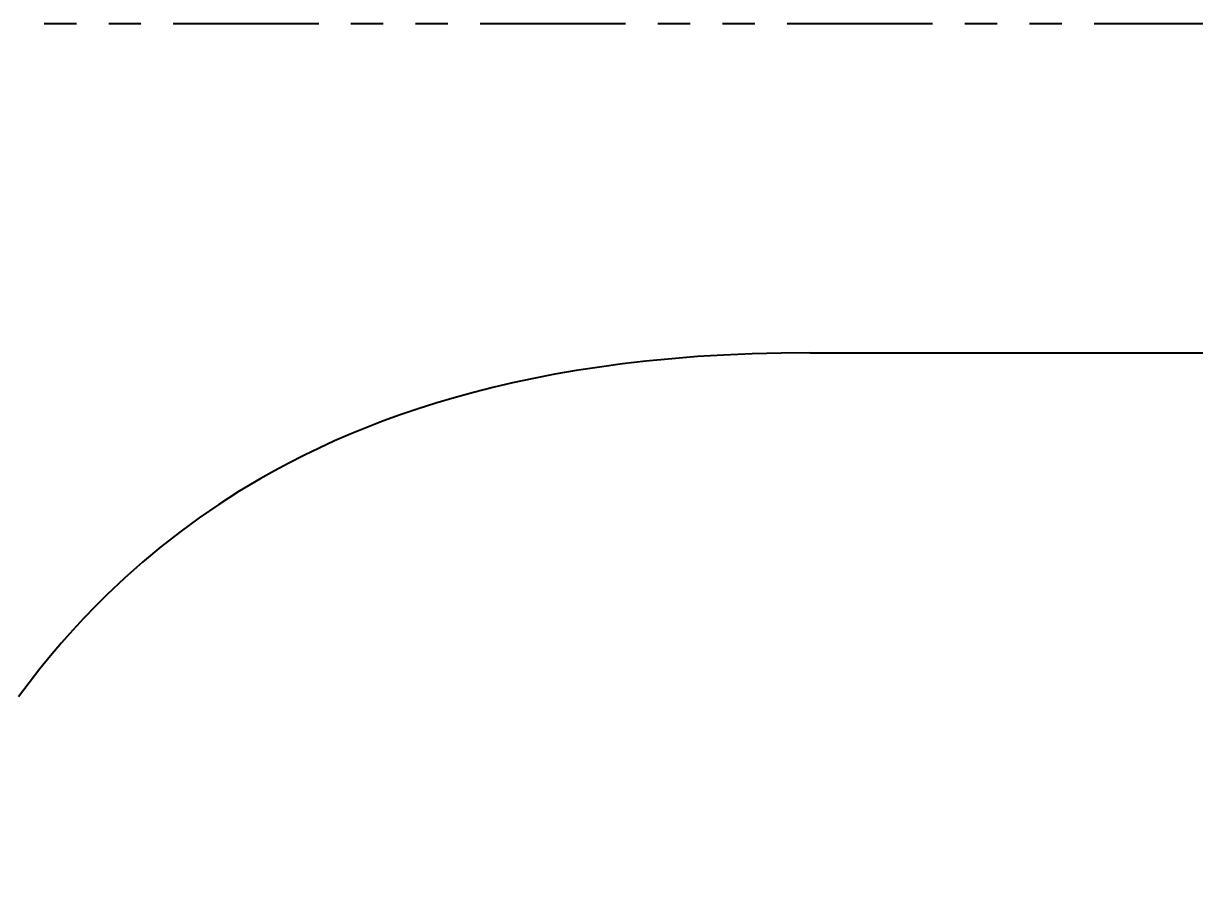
# Model space of a CAD drawing. Extents: x -347 to 953, y -714 to 758.
# Drawn here: x 607.485 to 611.11, y 65.411 to 68.045 of the extents above; entities that cross this region are included whole.
import ezdxf

# ---------------------------------------------------------------- set-up
doc = ezdxf.new("R2010")
doc.units = 0
doc.header["$MEASUREMENT"] = 0
doc.linetypes.add('PHANTOM', pattern=[0.8, 0.45, -0.05, 0.1, -0.05, 0.1, -0.05])
doc.layers.get('0').update_dxf_attribs({"linetype": 'CONTINUOUS'})
doc.layers.get('Defpoints').update_dxf_attribs({"linetype": 'CONTINUOUS'})
doc.layers.add('_CURVE', color=7, linetype='CONTINUOUS')
doc.styles.get("Standard").update_dxf_attribs({"font": 'arial.ttf'})
doc.dimstyles.get("Standard").update_dxf_attribs({"dimtxt": 2.25, "dimasz": 1, "dimexe": 0.18, "dimexo": 0.0625, "dimgap": 0.09, "dimtad": 0, "dimdec": 4, "dimzin": 0, "dimdsep": 46, "dimlunit": 5, "dimtxsty": 'Standard', "dimcen": 1, "dimclrd": 3, "dimclre": 3, "dimadec": 0, "dimazin": 0, "dimtfac": 1, "dimtdec": 4, "dimtofl": 0, "dimtmove": 0, "dimatfit": 3, "dimfxl": 1, "dimtolj": 1, "dimtzin": 0, "dimarcsym": 0})

# ---------------------------------------------------------------- blocks, each defined once
blk = doc.blocks.new('*D82')
at = {"color": 3, "linetype": 'Continuous', "lineweight": -2, "transparency": 16777216}
for p, q in [((609.982, 67.0256), (612.4776, 67.0256)), ((612.2976, 66.0256), (612.2976, 64.5752)), ((612.2976, 52.3144), (612.2976, 57.1127)), ((610.1467, 51.3144), (612.4776, 51.3144))]:
    blk.add_line(p, q, dxfattribs=at)
at = {"color": 3, "linetype": 'Continuous', "transparency": 16777216}
for points in [[(612.1309, 66.0256), (612.4643, 66.0256), (612.2976, 67.0256)], [(612.1309, 52.3144), (612.4643, 52.3144), (612.2976, 51.3144)]]:
    blk.add_solid(points, dxfattribs=at)
at = {"layer": 'Defpoints', "color": 0, "linetype": 'Continuous', "transparency": 16777216}
for p in [(609.9195, 67.0256), (610.0842, 51.3144), (612.2976, 51.3144)]:
    blk.add_point(p, dxfattribs=at)
at = {"color": 0, "linetype": 'Continuous', "transparency": 16777216, "insert": (612.2976, 60.844), "char_height": 2.25, "attachment_point": 5, "rotation": 90}
blk.add_mtext('\\A1;15{\\H1x;\\S11/16;}"', dxfattribs=at)

msp = doc.modelspace()

# ---------------------------------------------------------------- linework, layer by layer
at = {"layer": '_CURVE', "color": 8, "linetype": 'PHANTOM'}
msp.add_line((606.999254, 68.045006), (620.449254, 68.045006), dxfattribs=at)
at = {"layer": '_CURVE', "color": 7, "linetype": 'Continuous'}
msp.add_line((609.919474, 67.025621), (617.462507, 67.025621), dxfattribs=at)
msp.add_lwpolyline([(609.919476, 67.025621), (609.830266, 67.024902), (609.741075, 67.02265), (609.651937, 67.018791), (609.571926, 67.013893), (609.492017, 67.00758), (609.412239, 66.99979), (609.340012, 66.991396), (609.26795, 66.981687), (609.196086, 66.970614), (609.130178, 66.959179), (609.064497, 66.946508), (608.999075, 66.932562), (608.938503, 66.918415), (608.878214, 66.903103), (608.818242, 66.886598), (608.762329, 66.870014), (608.706753, 66.852335), (608.651545, 66.833539), (608.599652, 66.8147), (608.548147, 66.794827), (608.497058, 66.773907), (608.448571, 66.752886), (608.400522, 66.730884), (608.352938, 66.707894), (608.307366, 66.684701), (608.262281, 66.660577), (608.217708, 66.635519), (608.153303, 66.597077), (608.090128, 66.556645), (608.028988, 66.514759), (607.96919, 66.470979), (607.910898, 66.425425), (607.854064, 66.378065), (607.798239, 66.328494), (607.743991, 66.277201), (607.708015, 66.241364), (607.672793, 66.204785), (607.638332, 66.167488), (607.6036, 66.1283), (607.569685, 66.088401), (607.536591, 66.04782), (607.502989, 66.004848), (607.470275, 65.961196)], dxfattribs=at)

# ---------------------------------------------------------------- dimensions: what is measured, and where the dimension line sits
at = {"color": 2, "linetype": 'Continuous'}
dim = msp.add_linear_dim(base=(612.297612, 51.314391), p1=(609.919474, 67.025621), p2=(610.084227, 51.314391), angle=270, dimstyle='Standard', override={"dimpost": '"'}, dxfattribs=at)
dim.commit()
dim.dimension.update_dxf_attribs({"geometry": '*D82', "text_midpoint": (612.297612, 60.843962), "dimtype": 160})

doc.saveas('drawing.dxf')
